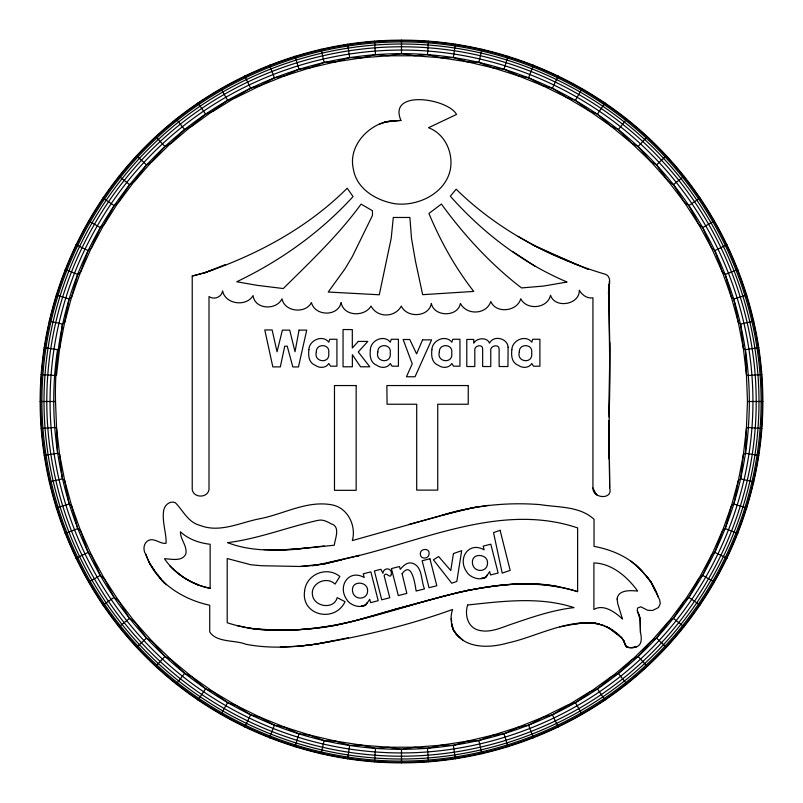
<?xml version="1.0" encoding="UTF-8"?>
<svg xmlns="http://www.w3.org/2000/svg" width="803" height="803" viewBox="0 0 803 803"><rect width="100%" height="100%" fill="white"/><g stroke="black" fill="none" stroke-linecap="round" stroke-linejoin="round"><path stroke-width="1.2" d="M640.473 632.393C643.032 643.745 639.529 648.794 628.358 647.469C624.543 647.007 624.684 641.717 622.967 639.308L625.678 645.682L627.394 647.238M609.075 416.938L609.828 348.291L608.825 295.524C606.978 289.622 613.562 277.768 605.633 274.355C550.446 258.094 497.378 229.668 456.144 189.217L450.322 196.203C482.513 232.529 522.231 262.982 567.028 282.024L543.541 286.059L521.518 287.936C490.753 264.317 464.174 235.349 441.399 204.052L428.922 213.447C440.516 241.251 455.191 267.65 473.74 291.429L422.669 294.681L415.402 260.905L411.487 238.2L409.891 217.472L393.299 217.472L391.212 238.25L379.287 294.771L328.236 292.031L344.949 268.915L352.236 256.769L372.451 215.475L372.451 210.727L361.089 204.113C338.495 235.179 310.47 261.607 283.278 288.548L256.87 285.296L236.734 281.753C280.367 260.925 320.427 232.358 353.049 196.574L347.207 188.223C307.529 227.761 257.522 254.641 204.906 272.699L192.228 276.061L192.228 489.679C193.744 498.161 207.405 498.241 209.011 489.679L209.011 296.538C214.08 300.081 221.578 297.321 222.602 290.947C225.141 304.207 246.31 307.218 253.055 295.564C254.852 309.677 276.393 310.54 282.014 298.806C284.473 312.016 305.782 314.033 311.413 302.54C314.947 316.342 338.033 316.854 341.134 302.54C343.513 316.623 364.713 317.055 371.026 306.073C377.41 318.149 395.066 317.727 401.309 306.073C406.719 318.169 428.922 317.476 431.362 303.404C433.931 317.014 457.901 317.376 460.41 303.404C466.663 315.629 486.558 314.646 490.834 301.496C495.943 313.943 517.242 311.614 520.756 298.756C526.748 310.681 547.696 308.533 550.517 295.273C554.923 308.894 579.786 304.769 579.314 290.254C582.085 294.952 587.184 298.907 592.935 297.783L592.935 487.983C592.704 498.834 613.301 499.968 609.678 487.983L608.975 421.053M608.875 458.784L609.778 342.148M609.065 413.726C611.013 369.531 608.192 325.265 609.377 281.11M609.015 420.682L609.678 487.983M608.774 293.547L609.065 284.081M40.15 401.5C39.929 302.199 82.779 203.992 155.722 136.61C221.809 75.181 311.273 40.07 401.5 40.15C500.801 39.929 599.008 82.779 666.39 155.722C727.819 221.809 762.93 311.273 762.85 401.5C763.071 500.801 720.221 599.008 647.278 666.39C581.191 727.819 491.727 762.93 401.5 762.85C302.199 763.071 203.992 720.221 136.61 647.278C75.181 581.191 40.07 491.727 40.15 401.5L55.527 401.5C54.162 349.365 65.153 297.481 88.119 250.586C107.12 211.58 133.248 176.178 164.916 146.527C234.847 81.354 332.191 47.297 427.497 54.644C522.823 61.58 614.014 109.77 673.446 184.63C727.659 252.483 754.92 340.894 748.356 427.497C741.42 522.823 693.23 614.014 618.37 673.446C543.772 733.199 444.149 759.899 349.656 745.445C255.113 731.403 167.787 676.538 114.116 597.442C65.123 525.724 44.536 435.527 57.555 349.656L59.583 348.683L69.128 298.977L71.648 297.11L88.119 250.586L91.452 247.986L114.116 205.558L118.523 202.456L146.527 164.916L152.219 161.594L184.63 129.554L191.766 126.352L227.59 100.275L236.223 97.554L259.971 85.801L274.425 77.72L284.553 75.894L309.828 67.894L324.101 62.393L335.634 61.851L361.822 57.806L375.503 54.644L388.25 55.778L414.749 55.778L441.178 57.806L467.366 61.851L493.172 67.894L518.447 75.894L543.029 85.801L566.777 97.554L589.563 111.105L611.234 126.352L631.69 143.215L650.781 161.594L668.417 181.378L684.477 202.456L698.891 224.699L711.548 247.986L722.389 272.167L731.352 297.11L738.369 322.665L743.417 348.683L746.459 375.011L747.473 401.5L745.445 453.344L743.417 454.317L733.872 504.023L731.352 505.89L714.881 552.414L711.548 555.014L688.884 597.442L684.477 600.544L656.473 638.084L650.781 641.406L618.37 673.446L611.234 676.648L575.41 702.725L566.777 705.446L543.029 717.199L528.575 725.28L518.447 727.106L493.172 735.106L478.899 740.607L467.366 741.149L441.178 745.194L427.497 748.356L414.749 747.222L388.25 747.222L361.822 745.194L335.634 741.149L309.828 735.106L284.553 727.106L259.971 717.199L236.223 705.446L213.437 691.895L191.766 676.648L171.31 659.785L152.219 641.406L134.583 621.622L118.523 600.544L104.109 578.301L91.452 555.014L80.611 530.833L71.648 505.89L64.631 480.335L59.583 454.317L57.555 453.344L44.185 455.361M374.499 761.836L375.503 748.356L388.25 747.222L401.5 749.329L414.749 747.222L441.178 745.194L453.344 745.445L467.366 741.149L493.172 735.106L504.023 733.872L518.447 727.106L543.029 717.199L552.414 714.881L589.563 691.895L597.442 688.884L631.69 659.785L638.084 656.473L668.417 621.622L673.446 618.37L698.891 578.301L702.725 575.41L722.389 530.833L725.28 528.575L738.369 480.335L740.607 478.899L753.786 481.91M49.214 321.09L62.393 324.101L64.631 322.665L77.72 274.425L80.611 272.167L100.275 227.59L104.109 224.699L129.554 184.63L134.583 181.378L164.916 146.527L171.31 143.215L205.558 114.116L213.437 111.105L250.586 88.119L259.971 85.801L284.553 75.894L298.977 69.128L309.828 67.894L335.634 61.851L349.656 57.555L361.822 57.806L388.25 55.778L401.5 53.671L414.749 55.778L427.497 54.644L428.501 41.164M62.393 324.101L56.541 375.011L54.644 375.503L41.164 374.499M740.607 478.899L746.459 427.989L748.356 427.497L761.836 428.501M347.639 758.815L349.656 745.445L361.822 745.194L375.503 748.356M427.497 54.644L441.178 57.806L453.344 57.555L455.361 44.185M321.09 753.786L324.101 740.607L335.634 741.149L349.656 745.445M453.344 57.555L467.366 61.851L478.899 62.393L481.91 49.214M294.992 746.8L298.977 733.872L309.828 735.106L324.101 740.607M478.899 62.393L493.172 67.894L504.023 69.128L508.008 56.2M269.487 737.867L274.425 725.28L284.553 727.106L298.977 733.872M504.023 69.128L518.447 75.894L528.575 77.72L533.513 65.133M244.714 727.066L250.586 714.881L259.971 717.199L274.425 725.28M528.575 77.72L543.029 85.801L552.414 88.119L558.286 75.934M220.825 714.439L227.59 702.725L236.223 705.446L250.586 714.881M552.414 88.119L566.777 97.554L575.41 100.275L582.175 88.561M367.352 602.832L369.731 599.239L370.595 602.641L378.203 600.694L370.856 571.866L363.247 573.804L364.191 577.518C349.064 568.715 337.19 585.939 346.695 599.47C350.158 605.793 362.826 609.758 367.352 602.832L365.265 605.261L361.36 605.884M487.291 575.149L489.669 571.565L490.533 574.958L498.141 573.021L490.794 544.183L483.185 546.12L484.129 549.834C469.002 541.041 457.128 558.266 466.633 571.796C470.096 578.11 482.764 582.075 487.291 575.149L485.203 577.588L481.298 578.2M367.473 602.641L365.947 604.729M487.411 574.968L485.885 577.056M197.939 700.065L205.558 688.884L213.437 691.895L227.59 702.725M575.41 100.275L589.563 111.105L597.442 114.116L605.06 102.935M176.198 684.015L184.63 673.446L191.766 676.648L205.558 688.884M597.442 114.116L611.234 126.352L618.37 129.554L626.802 118.985M155.722 666.39L164.916 656.473L171.31 659.785L184.63 673.446M618.37 129.554L631.69 143.215L638.084 146.527L647.278 136.61M136.61 647.278L146.527 638.084L152.219 641.406L164.916 656.473M638.084 146.527L650.781 161.594L656.473 164.916L666.39 155.722M365.265 605.261L366.068 604.609M485.203 577.588L485.996 576.935M118.985 626.802L129.554 618.37L134.583 621.622L146.527 638.084M656.473 164.916L668.417 181.378L673.446 184.63L684.015 176.198M102.935 605.06L114.116 597.442L118.523 600.544L129.554 618.37M673.446 184.63L684.477 202.456L688.884 205.558L700.065 197.939M88.561 582.175L100.275 575.41L104.109 578.301L114.116 597.442M688.884 205.558L698.891 224.699L702.725 227.59L714.439 220.825M379.578 123.993C362.595 131.361 348.904 149.629 353.3 168.76C356.371 188.986 376.446 200.7 395.116 203.761C418.012 206.642 445.846 193.252 450.433 169.021C453.293 152.409 444.852 133.81 428.521 127.717L456.546 114.448C447.783 98.347 387.588 89.163 400.938 120.41L388.411 121.293L379.578 123.993L384.938 122.046L400.938 120.41M365.315 605.231L364.321 605.643M485.253 577.558L484.259 577.969M75.934 558.286L88.119 552.414L91.452 555.014L100.275 575.41M702.725 227.59L711.548 247.986L714.881 250.586L727.066 244.714M192.228 276.061L204.906 272.699L225.392 264.578M65.133 533.513L77.72 528.575L80.611 530.833L88.119 552.414M714.881 250.586L722.389 272.167L725.28 274.425L737.867 269.487M626.25 646.485C629.351 648.643 633.958 647.66 637.281 646.425M203.129 273.241L213.708 269.477M635.585 647.077L631.489 647.599M56.2 508.008L69.128 504.023L71.648 505.89L77.72 528.575M725.28 274.425L731.352 297.11L733.872 298.977L746.8 294.992M392.316 610.059L353.882 621.12L335.845 625.306C300.071 630.596 262.2 634.37 227.209 622.726L227.209 558.537L250.827 564.76L261.407 565.724L300.422 566.476L324.472 563.897L359.403 555.425L358.178 555.746C428.902 538.301 504.224 503.15 577.618 527.902L577.618 591.64C516.098 571.656 451.798 594.33 392.316 610.059L457.519 592.544L468.942 590.115M609.377 628.307L622.365 638.505C591.61 604.408 543.39 635.384 508.49 642.791C490.091 648.212 464.586 649.376 453.615 630.275C450.754 623.901 450.242 616.062 452.571 609.467C408.054 625.567 362.033 636.458 315.388 644.247C292.362 647.419 268.744 648.714 245.798 644.237C235.369 639.861 216.629 642.832 209.724 631.931L209.724 605.241C182.181 599.319 155.26 582.245 145.875 554.492C142.603 549.965 143.496 542.477 148.957 540.188C154.949 537.97 160.198 544.213 166.08 543.29C166.602 533.152 161.373 520.083 163.983 509.142C165.358 504.515 170.447 500.48 175.315 502.708C183.174 510.457 187.852 522.331 200.047 525.383C219.45 533.172 239.846 522.723 258.797 518.939C282.997 514.552 306.917 499.988 332.201 504.916C347.789 507.837 356.522 525.905 352.316 540.58L439.01 516.158C471.672 505.709 506.111 501.935 540.289 504.635C558.195 507.546 579.816 506 594.039 519.33L594.039 546.381C612.027 549.654 630.024 557.453 642.249 571.465L651.052 582.165L659.644 599.831L660.267 603.756L658.44 607.56L652.548 610.481L647.67 610.29L640.814 606.767L637.552 608.092L637.231 610.651L640.121 619.023L640.473 632.523L640.121 619.023M408.787 524.5L457.439 511.2L476.059 507.145M359.403 555.425L315.8 565.292L300.422 566.476M577.618 591.64C480.846 562.451 389.053 626.42 293.416 629.943M410.564 605.342C378.996 613.211 348.211 624.794 315.689 628.317M442.302 515.245L472.576 507.797L488.545 505.338M341.646 559.821L324.472 563.897L312.497 565.673M49.214 481.91L62.393 478.899L64.631 480.335L69.128 504.023M733.872 298.977L738.369 322.665L740.607 324.101L753.786 321.09M384.386 122.207L392.537 120.781M297.933 646.274L316.111 644.126L348.231 637.803M483.406 578.12L484.38 577.929M363.468 605.803L364.442 605.613M315.388 644.247L331.498 641.226M559.801 626.902C572.74 624.563 586.2 620.89 599.339 624.011M467.195 590.436C497.719 585.257 528.906 580.318 559.661 586.913M740.607 324.101L743.417 348.683L745.445 349.656L758.815 347.639M316.111 644.126L300.573 646.054L280.337 647.088M307.479 548.017L334.279 545.217C334.961 539.114 340.813 526.457 331.187 523.837C327.263 521.659 322.896 519.26 318.239 520.314C287.865 526.999 258.676 538.793 227.62 542.637C252.493 552.313 280.147 550.627 306.234 548.148M324.231 545.99L292.543 549.593L278.29 549.985M574.818 623.971L584.052 622.937L595.525 623.198M41.164 428.501L54.644 427.497L56.541 427.989L62.393 478.899M761.836 374.499L748.356 375.503L746.459 375.011L745.445 349.656M306.254 548.098L280.679 549.985L263.946 549.593M313.732 628.528C292.141 630.445 270.39 631.178 248.85 628.207L274.877 630.245L292.182 629.964M747.473 401.5L762.85 401.5M629.251 647.549L627.143 647.138M44.185 347.639L57.555 349.656M745.445 453.344L758.815 455.361M236.875 625.517L250.827 628.528M210.145 588.278C191.907 584.835 174.944 574.095 164.464 558.717C171.22 558.928 181.99 561.919 185.794 554.1C187.641 546.04 180.193 539.606 180.434 531.797C188.464 539.325 199.355 543.059 210.145 544.263L210.145 588.278C194.677 585.267 180.856 577.146 169.905 565.964M594.31 623.028L603.053 625.216L610.22 628.839L617.025 633.958M56.2 294.992L69.128 298.977M733.872 504.023L746.8 508.008M196.785 584.323L198.03 584.775C188.926 581.392 180.555 575.932 173.548 569.227M65.133 269.487L77.72 274.425M725.28 528.575L737.867 533.513M588.137 269.406L548.579 252.543L533.011 244.885M579.083 265.562L534.748 245.798L517.975 236.303M75.934 244.714L88.119 250.586M714.881 552.414L727.066 558.286M606.295 626.611L610.22 628.839M88.561 220.825L100.275 227.59M702.725 575.41L714.439 582.175M512.455 251.389L535.049 266.255M102.935 197.939L114.116 205.558M688.884 597.442L700.065 605.06M118.985 176.198L129.554 184.63M673.446 618.37L684.015 626.802M595.886 494.046L597.121 495.1M620.358 636.638L623.399 640.061M630.927 561.146C642.912 570.762 653.391 582.255 658.33 597.111M451.948 625.698C453.103 632.091 458.583 636.227 463.14 640.292M136.61 155.722L146.527 164.916M656.473 638.084L666.39 647.278M635.615 564.74L642.28 571.505M456.064 633.818L459.788 637.662M155.722 136.61L164.916 146.527M638.084 656.473L647.278 666.39M162.347 580.559L166.291 584.845M626.31 646.545L623.238 639.75L623.75 640.874M153.544 569.297L163.983 582.908M176.198 118.985L184.63 129.554M618.37 673.446L626.802 684.015M456.756 634.631L453.354 629.773M159.988 577.989L162.296 581.071M647.057 576.544L651.052 582.165L655.399 591.249M157.81 574.868L160.751 579.063M197.939 102.935L205.558 114.116M597.442 688.884L605.06 700.065M149.037 562.16L154.206 570.16L149.729 563.565L145.875 554.492M220.825 88.561L227.59 100.275M575.41 702.725L582.175 714.439M650.982 582.034L652.698 585.347M637.452 611.344L639.399 615.54L640.172 619.745L638.997 614.536M244.714 75.934L250.586 88.119M552.414 714.881L558.286 727.066M593.718 490.492L595.946 494.116L592.935 487.983M269.487 65.133L274.425 77.72M528.575 725.28L533.513 737.867M451.597 623.309L453.615 630.275M294.992 56.2L298.977 69.128M504.023 733.872L508.008 746.8M321.09 49.214L324.101 62.393M478.899 740.607L481.91 753.786M347.639 44.185L349.656 57.555M453.344 745.445L455.361 758.815M451.326 618.41L451.647 621.813M451.868 624.082L452.089 626.35M374.499 41.164L375.503 54.644M427.497 748.356L428.501 761.836M57.555 453.344L55.527 401.5M401.5 40.15L401.5 53.671M401.5 749.329L401.5 762.85M420.401 553.137C419.427 559.872 429.394 559.53 429.103 553.317C429.595 547.967 420.561 548.429 420.401 553.137M367.533 589.452C368.868 600.875 352.346 600.985 352.447 589.713C352.326 580.599 366.7 581.452 367.533 589.452M487.471 561.769C488.806 573.201 472.284 573.312 472.385 562.03C472.264 552.926 486.638 553.779 487.471 561.769M617.095 598.968L617.718 603.625L622.486 619.043C615.62 612.518 603.585 603.595 593.909 609.477L593.909 562.933C612.157 563.465 627.504 577.056 637.692 591.098C631.058 590.376 618.109 589.472 617.095 598.968M316.352 352.035C313.26 362.414 330.505 364.321 328.698 352.939C330.404 343.513 315.77 343.252 316.352 352.035M377.852 352.035C374.77 362.414 392.015 364.321 390.198 352.939C391.914 343.513 377.28 343.252 377.852 352.035M439.361 352.035C436.28 362.414 453.524 364.321 451.708 352.939C453.424 343.513 438.789 343.252 439.361 352.035M519.32 352.035C516.239 362.414 533.483 364.321 531.666 352.939C533.383 343.513 518.748 343.252 519.32 352.035M308.884 349.626C308.171 355.699 308.703 362.785 315.348 365.325C319.403 368.386 326.048 368.216 328.808 363.518L330.535 366.188L336.919 366.188L336.919 339.267L329.762 339.267L328.808 342.198C322.716 334.229 309.115 340.241 308.884 349.626M370.384 349.626C369.681 355.699 370.213 362.785 376.858 365.325C380.913 368.386 387.548 368.216 390.318 363.518L392.045 366.188L398.429 366.188L398.429 339.267L391.272 339.267L390.318 342.198C384.225 334.229 370.615 340.241 370.384 349.626M431.894 349.626C431.191 355.699 431.723 362.785 438.368 365.325C442.423 368.386 449.058 368.216 451.828 363.518L453.554 366.188L459.938 366.188L459.938 339.267L452.772 339.267L451.828 342.198C445.735 334.229 432.124 340.241 431.894 349.626M511.852 349.626C511.15 355.699 511.682 362.785 518.326 365.325C522.372 368.386 529.016 368.216 531.787 363.518L533.513 366.188L539.897 366.188L539.897 339.267L532.73 339.267L531.787 342.198C525.694 334.229 512.083 340.241 511.852 349.626M402.102 573.703L406.84 593.397L398.308 595.575L391.422 568.584L399.523 566.516L400.235 569.327C403.407 565.703 407.573 561.327 412.903 563.395C422.83 566.948 420.913 581.211 424.526 588.89L416.125 591.028C415.251 585.809 412.069 559.892 402.102 573.703M41.605 374.529C33.977 473.419 69.319 574.426 136.942 646.977C198.17 713.094 284.663 754.74 374.529 761.395C473.419 769.023 574.426 733.681 646.977 666.058C713.094 604.83 754.74 518.336 761.395 428.471C769.023 329.581 733.681 228.574 666.058 156.023C604.83 89.906 518.336 48.26 428.471 41.605C329.581 33.977 228.574 69.319 156.023 136.942C89.906 198.17 48.26 284.663 41.605 374.529M42.92 374.63C35.312 473.148 70.534 573.794 137.905 646.084C198.913 711.96 285.085 753.455 374.63 760.08C473.148 767.688 573.794 732.466 646.084 665.095C711.96 604.087 753.455 517.915 760.08 428.37C767.688 329.852 732.466 229.206 665.095 156.916C604.087 91.04 517.915 49.545 428.37 42.92C329.852 35.312 229.206 70.534 156.916 137.905C91.04 198.913 49.545 285.085 42.92 374.63M45.018 374.79C37.46 472.736 72.471 572.78 139.451 644.648C200.098 710.143 285.768 751.397 374.79 757.982C472.736 765.54 572.78 730.529 644.648 663.549C710.143 602.902 751.397 517.232 757.982 428.21C765.54 330.264 730.529 230.22 663.549 158.352C602.902 92.857 517.232 51.603 428.21 45.018C330.264 37.46 230.22 72.471 158.352 139.451C92.857 200.098 51.603 285.768 45.018 374.79M47.789 374.991C40.28 472.184 75.02 571.455 141.479 642.761C201.663 707.744 286.661 748.677 374.991 755.211C472.184 762.72 571.455 727.98 642.761 661.521C707.744 601.337 748.677 516.339 755.211 428.009C762.72 330.816 727.98 231.545 661.521 160.239C601.337 95.256 516.339 54.323 428.009 47.779C330.816 40.28 231.545 75.02 160.239 141.479C95.256 201.663 54.323 286.661 47.789 374.991M51.061 375.242C43.623 471.522 78.042 569.879 143.888 640.533C203.51 704.914 287.725 745.465 375.242 751.939C471.522 759.377 569.879 724.958 640.533 659.112C704.914 599.49 745.465 515.275 751.939 427.758C759.377 331.478 724.958 233.121 659.112 162.467C599.49 98.086 515.275 57.535 427.758 51.061C331.478 43.623 233.121 78.042 162.467 143.888C98.086 203.51 57.535 287.725 51.061 375.242M304.578 591.199C301.005 615.53 334.731 623.319 345.059 601.688L337.16 597.653C334.229 609.628 314.856 607.198 312.588 595.726C309.898 583.661 326.229 575.49 335.072 584.092L339.84 576.484C326.731 565.703 306.053 574.386 304.578 591.199M391.342 574.456C390.107 579.555 386.163 570.853 384.125 575.691L389.776 597.753L381.736 599.801L374.389 570.963L380.913 569.297L382.931 573.302C383.563 566.777 392.547 567.781 391.342 574.456M508.098 347.207L507.938 366.529L499.135 366.529L499.135 349.094C499.265 344.116 491.797 345.36 490.763 349.094L490.763 366.529L482.653 366.529L482.653 349.094C483.155 344.156 475.386 345.139 474.804 349.094L474.804 366.529L466.774 366.529L466.774 339.438L473.77 339.438L473.77 343.142C476.58 337.772 487.361 336.899 489.469 343.142C493.855 334.721 507.626 338.354 508.098 347.207M467.677 605C464.264 615.208 468.099 628.368 479.803 630.465C491.506 633.045 503.009 626.782 513.89 623.389C533.483 616.644 553.347 609.979 574.025 607.61C539.947 596.368 502.688 601.246 467.677 605M453.454 553.538L450.764 570.531L438.639 556.549L433.409 559.801L451.718 583.219L456.817 581.442L461.675 550.677L453.454 553.538M299.047 330.123L295.022 351.764L289.722 330.123L282.395 330.123L277.045 351.774L272.127 329.953L264.789 329.953L272.819 366.881L280.317 366.881L284.724 346.173L287.223 346.173L292.834 366.941L298.455 366.941L306.726 330.123L299.047 330.123M422.579 339.86L416.586 353.882L409.741 339.498L403.126 339.498L412.23 363.859L406.438 376.768L415.031 376.768L431.592 339.86L422.579 339.86M358.319 341.426L352.316 348.03L352.316 329.601L343.052 329.521L343.052 366.79L352.366 366.79L352.366 354.715L360.567 366.79L369.792 366.79L358.238 351.955L367.814 341.426L358.319 341.426M500.098 530.321L493.524 532.61L502.206 573.121L510.166 570.361L500.098 530.321M429.936 558.768L422.147 560.755L429.033 587.746L436.812 585.758L429.936 558.768M356.161 385.55L334.48 385.55L334.48 490.322L356.161 490.322L356.161 385.55M468.239 385.55L386.865 385.55L387.076 404.23L416.707 404.23L416.707 490.111L437.745 490.111L437.745 404.23L468.239 404.23L468.239 385.55"/></g></svg>
